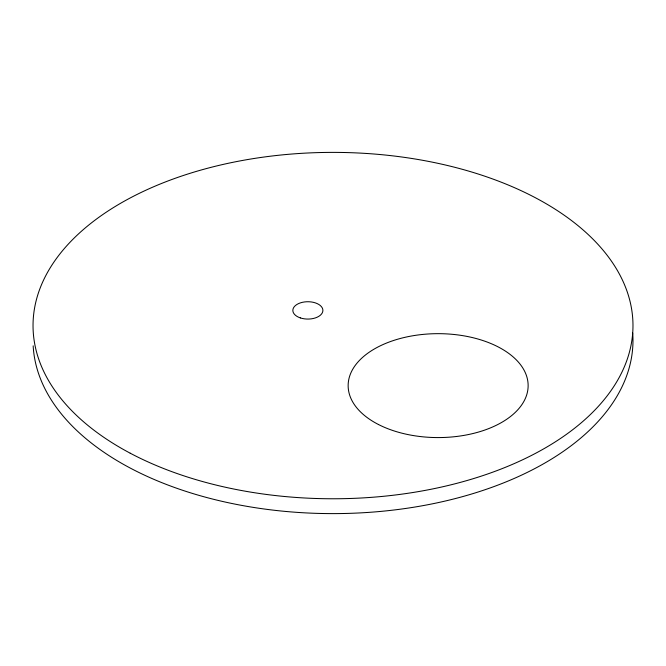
<?xml version="1.0" encoding="UTF-8"?>
<svg xmlns="http://www.w3.org/2000/svg" width="666" height="666" viewBox="0 0 666 666"><rect width="100%" height="100%" fill="white"/><g stroke="black" fill="none" stroke-linecap="round" stroke-linejoin="round"><path stroke-width="1" d="M632.7 332.967A299.975 173.193 0 0 1 344.147 513.494A299.975 173.193 0 0 1 33.167 345.845M130.211 453.196A299.975 173.193 0 0 0 625.832 363.153A299.975 173.193 0 0 0 242.957 160.373A299.975 173.193 0 0 0 130.211 453.196M378.43 424.492A89.993 51.956 0 0 0 526.307 396.037A89.993 51.956 0 0 0 409.69 336.33A89.993 51.956 0 0 0 378.43 424.492M300.358 317.915A15.027 8.675 0 0 0 322.893 310.406A15.027 8.675 0 0 0 300.358 302.888A15.027 8.675 0 0 0 300.358 317.915"/></g></svg>
